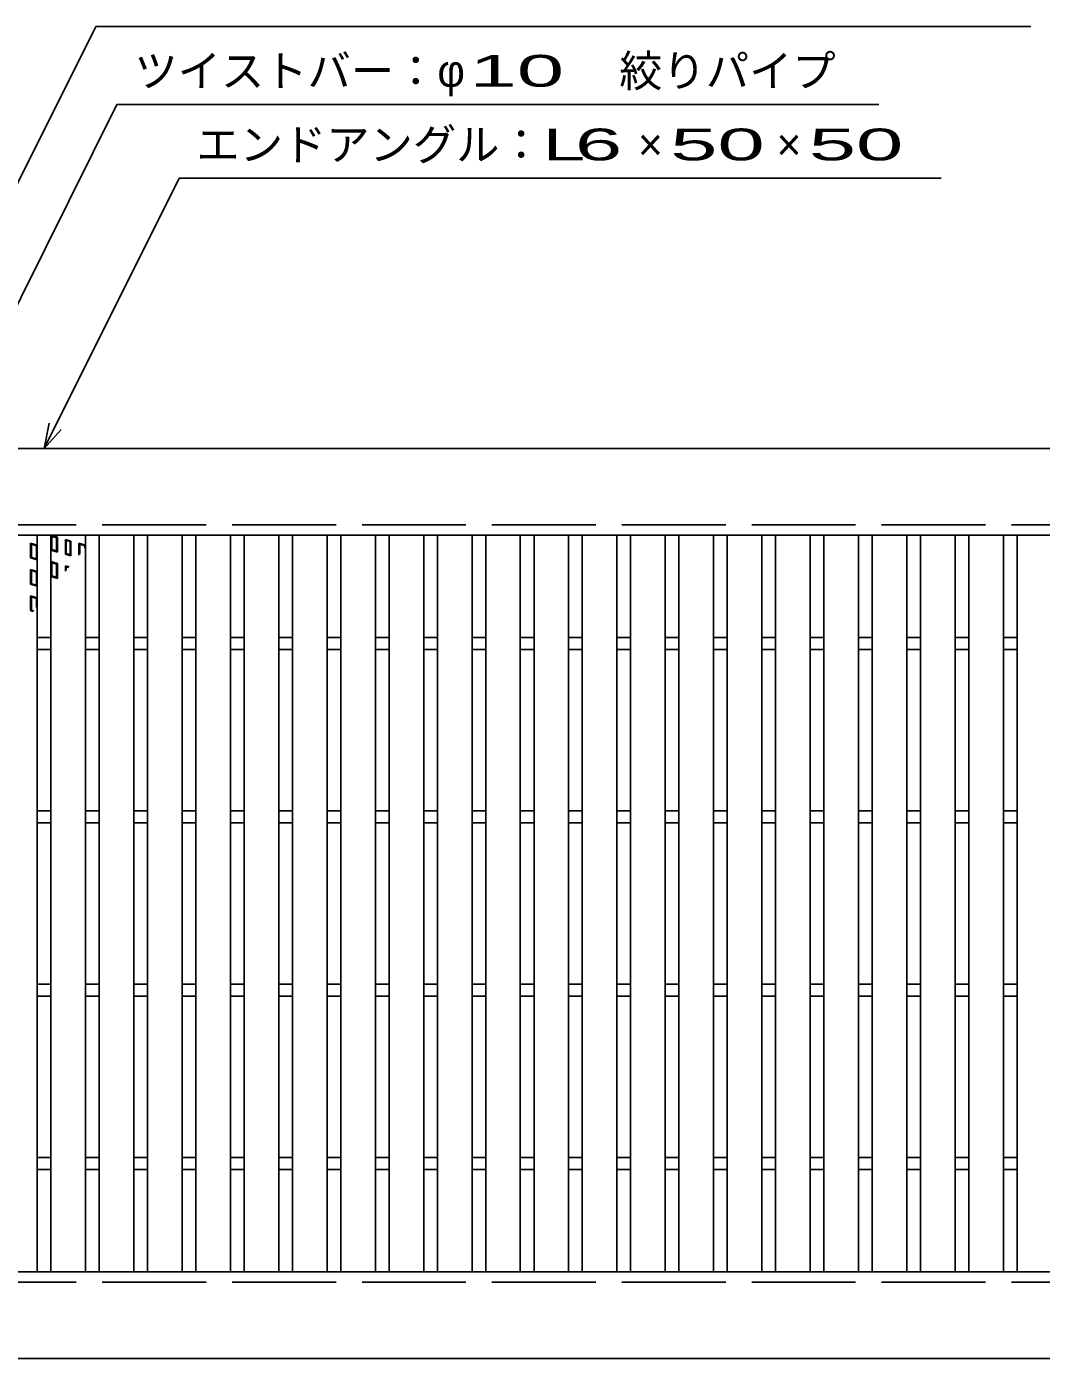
# Model space of a CAD drawing. Units: millimetres, scale not verified. Extents: x -1820 to 1736, y -1282 to 1048.
# Drawn here: x -1167 to -581, y -109 to 660 of the extents above; entities that cross this region are included whole.
import ezdxf
from ezdxf.enums import TextEntityAlignment as Align

# ---------------------------------------------------------------- set-up
doc = ezdxf.new("R2010")
doc.units = ezdxf.units.MM
doc.header["$LTSCALE"] = 10
doc.linetypes.add('DASHED', pattern=[7.5, 6, -1.5])
doc.layers.add('16', color=3, linetype='Continuous', lineweight=25)
doc.layers.add('22', color=2, linetype='Continuous', lineweight=25)
doc.styles.add('ベクトル', font='')
doc.styles.get('ベクトル').set_extended_font_data('ベクトル')

msp = doc.modelspace()

# ---------------------------------------------------------------- linework, layer by layer
at = {"layer": '16'}
for p, q in [((-1348, 416), (-352, 416)), ((-1348, 366), (-352, 366)), ((-1180.6, 366), (-1160.6, 366)), ((-1164.4, 361.44), (-1160.6, 360.3)), ((-1164.4, 352.89), (-1164.4, 361.44)), ((-1160.6, -59), (-1160.6, 366)), ((-1152.7, -59), (-1152.7, 366)), ((-1152.7, 366), (-1132.7, 366)), ((-1152.7, 366), (-1148.9, 364.86)), ((-1152.7, 357.45), (-1152.7, 366)), ((-1152.22, 365.36), (-1149.37, 364.51)), ((-1152.22, 357.8), (-1152.22, 365.36)), ((-1149.37, 364.51), (-1149.37, 356.95)), ((-1148.9, 364.86), (-1148.9, 356.31)), ((-1144.31, 363.63), (-1141.08, 362.67)), ((-1144.31, 355.08), (-1144.31, 363.63)), ((-1143.84, 363), (-1141.56, 362.31)), ((-1143.84, 355.44), (-1143.84, 363)), ((-1141.56, 362.31), (-1141.56, 354.75)), ((-1141.08, 362.67), (-1141.08, 354.12)), ((-1136.5, 361.44), (-1132.7, 360.3)), ((-1136.5, 354.56), (-1136.5, 361.44)), ((-1132.7, -59), (-1132.7, 366)), ((-1124.8, -59), (-1124.8, 366)), ((-1124.8, 366), (-1104.8, 366)), ((-1104.8, -59), (-1104.8, 366)), ((-1096.9, -59), (-1096.9, 366)), ((-1096.9, 366), (-1076.9, 366)), ((-1076.9, -59), (-1076.9, 366)), ((-1069, -59), (-1069, 366)), ((-1069, 366), (-1049, 366)), ((-1049, -59), (-1049, 366)), ((-1041.1, -59), (-1041.1, 366)), ((-1041.1, 366), (-1021.1, 366)), ((-1021.1, -59), (-1021.1, 366)), ((-1013.2, -59), (-1013.2, 366)), ((-1013.2, 366), (-993.2, 366)), ((-993.2, -59), (-993.2, 366)), ((-985.3, -59), (-985.3, 366)), ((-985.3, 366), (-965.3, 366)), ((-965.3, -59), (-965.3, 366)), ((-957.4, -59), (-957.4, 366)), ((-957.4, 366), (-937.4, 366)), ((-937.4, -59), (-937.4, 366)), ((-929.5, -59), (-929.5, 366)), ((-929.5, 366), (-909.5, 366)), ((-909.5, -59), (-909.5, 366)), ((-901.6, -59), (-901.6, 366)), ((-901.6, 366), (-881.6, 366)), ((-881.6, -59), (-881.6, 366)), ((-873.7, -59), (-873.7, 366)), ((-873.7, 366), (-853.7, 366)), ((-853.7, -59), (-853.7, 366)), ((-845.8, -59), (-845.8, 366)), ((-845.8, 366), (-825.8, 366)), ((-825.8, -59), (-825.8, 366)), ((-817.9, -59), (-817.9, 366)), ((-817.9, 366), (-797.9, 366)), ((-797.9, -59), (-797.9, 366)), ((-790, -59), (-790, 366)), ((-790, 366), (-770, 366)), ((-770, -59), (-770, 366)), ((-762.1, -59), (-762.1, 366)), ((-762.1, 366), (-742.1, 366)), ((-742.1, -59), (-742.1, 366)), ((-734.2, -59), (-734.2, 366)), ((-734.2, 366), (-714.2, 366)), ((-714.2, -59), (-714.2, 366)), ((-706.3, -59), (-706.3, 366)), ((-706.3, 366), (-686.3, 366)), ((-686.3, -59), (-686.3, 366)), ((-678.4, -59), (-678.4, 366)), ((-678.4, 366), (-658.4, 366)), ((-658.4, -59), (-658.4, 366)), ((-650.5, -59), (-650.5, 366)), ((-650.5, 366), (-630.5, 366)), ((-630.5, -59), (-630.5, 366)), ((-622.6, -59), (-622.6, 366)), ((-622.6, 366), (-602.6, 366)), ((-602.6, -59), (-602.6, 366)), ((-594.7, -59), (-594.7, 366)), ((-594.7, 366), (-574.7, 366)), ((-1163.92, 360.8), (-1161.07, 359.95)), ((-1163.92, 353.24), (-1163.92, 360.8)), ((-1161.07, 359.95), (-1161.07, 352.39)), ((-1160.6, 360.3), (-1160.6, 351.75)), ((-1148.9, 356.31), (-1152.7, 357.45)), ((-1149.37, 356.95), (-1152.22, 357.8)), ((-1141.08, 354.12), (-1144.31, 355.08)), ((-1141.56, 354.75), (-1143.84, 355.44)), ((-1136.02, 360.8), (-1133.17, 359.95)), ((-1136.02, 355.14), (-1136.02, 360.8)), ((-1133.17, 359.95), (-1133.17, 358.62)), ((-1132.7, 360.3), (-1132.7, 359.21)), ((-1160.6, 351.75), (-1164.4, 352.89)), ((-1164.4, 346.24), (-1160.6, 345.1)), ((-1164.4, 337.69), (-1164.4, 346.24)), ((-1161.07, 352.39), (-1163.92, 353.24)), ((-1152.7, 350.8), (-1148.9, 349.66)), ((-1152.7, 342.25), (-1152.7, 350.8)), ((-1152.22, 350.16), (-1149.37, 349.31)), ((-1152.22, 342.6), (-1152.22, 350.16)), ((-1149.37, 349.31), (-1149.37, 341.75)), ((-1148.9, 349.66), (-1148.9, 341.11)), ((-1144.31, 348.43), (-1142.14, 347.78)), ((-1144.31, 345.21), (-1144.31, 348.43)), ((-1143.84, 347.8), (-1142.48, 347.39)), ((-1143.84, 345.77), (-1143.84, 347.8)), ((-1163.92, 345.6), (-1161.07, 344.75)), ((-1163.92, 338.04), (-1163.92, 345.6)), ((-1161.07, 344.75), (-1161.07, 337.19)), ((-1160.6, 345.1), (-1160.6, 336.55)), ((-1148.9, 341.11), (-1152.7, 342.25)), ((-1149.37, 341.75), (-1152.22, 342.6)), ((-1160.6, 336.55), (-1164.4, 337.69)), ((-1164.4, 331.04), (-1160.6, 329.9)), ((-1164.4, 322.49), (-1164.4, 331.04)), ((-1161.07, 337.19), (-1163.92, 338.04)), ((-1163.92, 330.4), (-1161.07, 329.55)), ((-1163.92, 322.84), (-1163.92, 330.4)), ((-1162.58, 322.44), (-1163.92, 322.84)), ((-1161.07, 329.55), (-1161.07, 324.21)), ((-1160.6, 329.9), (-1160.6, 324.77)), ((-1162.91, 322.04), (-1164.4, 322.49)), ((-1160.6, 307), (-1152.7, 307)), ((-1160.6, 300), (-1152.7, 300)), ((-1132.7, 307), (-1124.8, 307)), ((-1132.7, 300), (-1124.8, 300)), ((-1104.8, 307), (-1096.9, 307)), ((-1104.8, 300), (-1096.9, 300)), ((-1076.9, 307), (-1069, 307)), ((-1076.9, 300), (-1069, 300)), ((-1049, 307), (-1041.1, 307)), ((-1049, 300), (-1041.1, 300)), ((-1021.1, 307), (-1013.2, 307)), ((-1021.1, 300), (-1013.2, 300)), ((-993.2, 307), (-985.3, 307)), ((-993.2, 300), (-985.3, 300)), ((-965.3, 307), (-957.4, 307)), ((-965.3, 300), (-957.4, 300)), ((-937.4, 307), (-929.5, 307)), ((-937.4, 300), (-929.5, 300)), ((-909.5, 307), (-901.6, 307)), ((-909.5, 300), (-901.6, 300)), ((-881.6, 307), (-873.7, 307)), ((-881.6, 300), (-873.7, 300)), ((-853.7, 307), (-845.8, 307)), ((-853.7, 300), (-845.8, 300)), ((-825.8, 307), (-817.9, 307)), ((-825.8, 300), (-817.9, 300)), ((-797.9, 307), (-790, 307)), ((-797.9, 300), (-790, 300)), ((-770, 307), (-762.1, 307)), ((-770, 300), (-762.1, 300)), ((-742.1, 307), (-734.2, 307)), ((-742.1, 300), (-734.2, 300)), ((-714.2, 307), (-706.3, 307)), ((-714.2, 300), (-706.3, 300)), ((-686.3, 307), (-678.4, 307)), ((-686.3, 300), (-678.4, 300)), ((-658.4, 307), (-650.5, 307)), ((-658.4, 300), (-650.5, 300)), ((-630.5, 307), (-622.6, 307)), ((-630.5, 300), (-622.6, 300)), ((-602.6, 307), (-594.7, 307)), ((-602.6, 300), (-594.7, 300)), ((-1160.6, 207), (-1152.7, 207)), ((-1160.6, 200), (-1152.7, 200)), ((-1132.7, 207), (-1124.8, 207)), ((-1132.7, 200), (-1124.8, 200)), ((-1104.8, 207), (-1096.9, 207)), ((-1104.8, 200), (-1096.9, 200)), ((-1076.9, 207), (-1069, 207)), ((-1076.9, 200), (-1069, 200)), ((-1049, 207), (-1041.1, 207)), ((-1049, 200), (-1041.1, 200)), ((-1021.1, 207), (-1013.2, 207)), ((-1021.1, 200), (-1013.2, 200)), ((-993.2, 207), (-985.3, 207)), ((-993.2, 200), (-985.3, 200)), ((-965.3, 207), (-957.4, 207)), ((-965.3, 200), (-957.4, 200)), ((-937.4, 207), (-929.5, 207)), ((-937.4, 200), (-929.5, 200)), ((-909.5, 207), (-901.6, 207)), ((-909.5, 200), (-901.6, 200)), ((-881.6, 207), (-873.7, 207)), ((-881.6, 200), (-873.7, 200)), ((-853.7, 207), (-845.8, 207)), ((-853.7, 200), (-845.8, 200)), ((-825.8, 207), (-817.9, 207)), ((-825.8, 200), (-817.9, 200)), ((-797.9, 207), (-790, 207)), ((-797.9, 200), (-790, 200)), ((-770, 207), (-762.1, 207)), ((-770, 200), (-762.1, 200)), ((-742.1, 207), (-734.2, 207)), ((-742.1, 200), (-734.2, 200)), ((-714.2, 207), (-706.3, 207)), ((-714.2, 200), (-706.3, 200)), ((-686.3, 207), (-678.4, 207)), ((-686.3, 200), (-678.4, 200)), ((-658.4, 207), (-650.5, 207)), ((-658.4, 200), (-650.5, 200)), ((-630.5, 207), (-622.6, 207)), ((-630.5, 200), (-622.6, 200)), ((-602.6, 207), (-594.7, 207)), ((-602.6, 200), (-594.7, 200)), ((-1160.6, 107), (-1152.7, 107)), ((-1160.6, 100), (-1152.7, 100)), ((-1132.7, 107), (-1124.8, 107)), ((-1132.7, 100), (-1124.8, 100)), ((-1104.8, 107), (-1096.9, 107)), ((-1104.8, 100), (-1096.9, 100)), ((-1076.9, 107), (-1069, 107)), ((-1076.9, 100), (-1069, 100)), ((-1049, 107), (-1041.1, 107)), ((-1049, 100), (-1041.1, 100)), ((-1021.1, 107), (-1013.2, 107)), ((-1021.1, 100), (-1013.2, 100)), ((-993.2, 107), (-985.3, 107)), ((-993.2, 100), (-985.3, 100)), ((-965.3, 107), (-957.4, 107)), ((-965.3, 100), (-957.4, 100)), ((-937.4, 107), (-929.5, 107)), ((-937.4, 100), (-929.5, 100)), ((-909.5, 107), (-901.6, 107)), ((-909.5, 100), (-901.6, 100)), ((-881.6, 107), (-873.7, 107)), ((-881.6, 100), (-873.7, 100)), ((-853.7, 107), (-845.8, 107)), ((-853.7, 100), (-845.8, 100)), ((-825.8, 107), (-817.9, 107)), ((-825.8, 100), (-817.9, 100)), ((-797.9, 107), (-790, 107)), ((-797.9, 100), (-790, 100)), ((-770, 107), (-762.1, 107)), ((-770, 100), (-762.1, 100)), ((-742.1, 107), (-734.2, 107)), ((-742.1, 100), (-734.2, 100)), ((-714.2, 107), (-706.3, 107)), ((-714.2, 100), (-706.3, 100)), ((-686.3, 107), (-678.4, 107)), ((-686.3, 100), (-678.4, 100)), ((-658.4, 107), (-650.5, 107)), ((-658.4, 100), (-650.5, 100)), ((-630.5, 107), (-622.6, 107)), ((-630.5, 100), (-622.6, 100)), ((-602.6, 107), (-594.7, 107)), ((-602.6, 100), (-594.7, 100)), ((-1160.6, 7), (-1152.7, 7)), ((-1160.6, 0), (-1152.7, 0)), ((-1132.7, 7), (-1124.8, 7)), ((-1132.7, 0), (-1124.8, 0)), ((-1104.8, 7), (-1096.9, 7)), ((-1104.8, 0), (-1096.9, 0)), ((-1076.9, 7), (-1069, 7)), ((-1076.9, 0), (-1069, 0)), ((-1049, 7), (-1041.1, 7)), ((-1049, 0), (-1041.1, 0)), ((-1021.1, 7), (-1013.2, 7)), ((-1021.1, 0), (-1013.2, 0)), ((-993.2, 7), (-985.3, 7)), ((-993.2, 0), (-985.3, 0)), ((-965.3, 7), (-957.4, 7)), ((-965.3, 0), (-957.4, 0)), ((-937.4, 7), (-929.5, 7)), ((-937.4, 0), (-929.5, 0)), ((-909.5, 7), (-901.6, 7)), ((-909.5, 0), (-901.6, 0)), ((-881.6, 7), (-873.7, 7)), ((-881.6, 0), (-873.7, 0)), ((-853.7, 7), (-845.8, 7)), ((-853.7, 0), (-845.8, 0)), ((-825.8, 7), (-817.9, 7)), ((-825.8, 0), (-817.9, 0)), ((-797.9, 7), (-790, 7)), ((-797.9, 0), (-790, 0)), ((-770, 7), (-762.1, 7)), ((-770, 0), (-762.1, 0)), ((-742.1, 7), (-734.2, 7)), ((-742.1, 0), (-734.2, 0)), ((-714.2, 7), (-706.3, 7)), ((-714.2, 0), (-706.3, 0)), ((-686.3, 7), (-678.4, 7)), ((-686.3, 0), (-678.4, 0)), ((-658.4, 7), (-650.5, 7)), ((-658.4, 0), (-650.5, 0)), ((-630.5, 7), (-622.6, 7)), ((-630.5, 0), (-622.6, 0)), ((-602.6, 7), (-594.7, 7)), ((-602.6, 0), (-594.7, 0)), ((-1348, -59), (-352, -59)), ((-1180.6, -59), (-1160.6, -59)), ((-1152.7, -59), (-1132.7, -59)), ((-1124.8, -59), (-1104.8, -59)), ((-1096.9, -59), (-1076.9, -59)), ((-1069, -59), (-1049, -59)), ((-1041.1, -59), (-1021.1, -59)), ((-1013.2, -59), (-993.2, -59)), ((-985.3, -59), (-965.3, -59)), ((-957.4, -59), (-937.4, -59)), ((-929.5, -59), (-909.5, -59)), ((-901.6, -59), (-881.6, -59)), ((-873.7, -59), (-853.7, -59)), ((-845.8, -59), (-825.8, -59)), ((-817.9, -59), (-797.9, -59)), ((-790, -59), (-770, -59)), ((-762.1, -59), (-742.1, -59)), ((-734.2, -59), (-714.2, -59)), ((-706.3, -59), (-686.3, -59)), ((-678.4, -59), (-658.4, -59)), ((-650.5, -59), (-630.5, -59)), ((-622.6, -59), (-602.6, -59)), ((-594.7, -59), (-574.7, -59)), ((-1348, -109), (-352, -109))]:
    msp.add_line(p, q, dxfattribs=at)
at = {"layer": '16', "linetype": 'DASHED'}
for p, q in [((-1348, 372), (-352, 372)), ((-1348, -65), (-352, -65))]:
    msp.add_line(p, q, dxfattribs=at)
at = {"layer": '22', "color": 4}
for p, q in [((-1328, 257), (-1126.75, 659.5)), ((-1126.75, 659.5), (-586.75, 659.5)), ((-1268.25, 307), (-1114.5, 614.5)), ((-1114.5, 614.5), (-674.5, 614.5)), ((-1156.65, 416), (-1078.65, 572)), ((-1078.65, 572), (-638.65, 572)), ((-1156.65, 416), (-1153.65, 430.6)), ((-1156.65, 416), (-1146.65, 427))]:
    msp.add_line(p, q, dxfattribs=at)

# ---------------------------------------------------------------- texts
at = {"layer": '22', "style": 'ベクトル'}
for s, p in [('絞りパイプ', (-824.5, 634)), ('ツイストバー：', (-1104.5, 634)), ('φ', (-929.5, 634)), ('エンドアングル：', (-1068.65, 591.5)), ('×', (-813.65, 591.5)), ('×', (-733.65, 591.5))]:
    msp.add_text(s, height=18.33, dxfattribs=at).set_placement(p, align=Align.MIDDLE_LEFT)
for s, width, p in [(' 10 ', 2, (-924.5, 634)), ('L', 1.8, (-868.65, 591.5)), (' 6 ', 2, (-863.65, 591.5)), (' 50 ', 2, (-808.65, 591.5)), (' 50 ', 2, (-728.65, 591.5))]:
    msp.add_text(s, height=18.33, dxfattribs=dict(at, width=width)).set_placement(p, align=Align.MIDDLE_LEFT)

doc.saveas('drawing.dxf')
